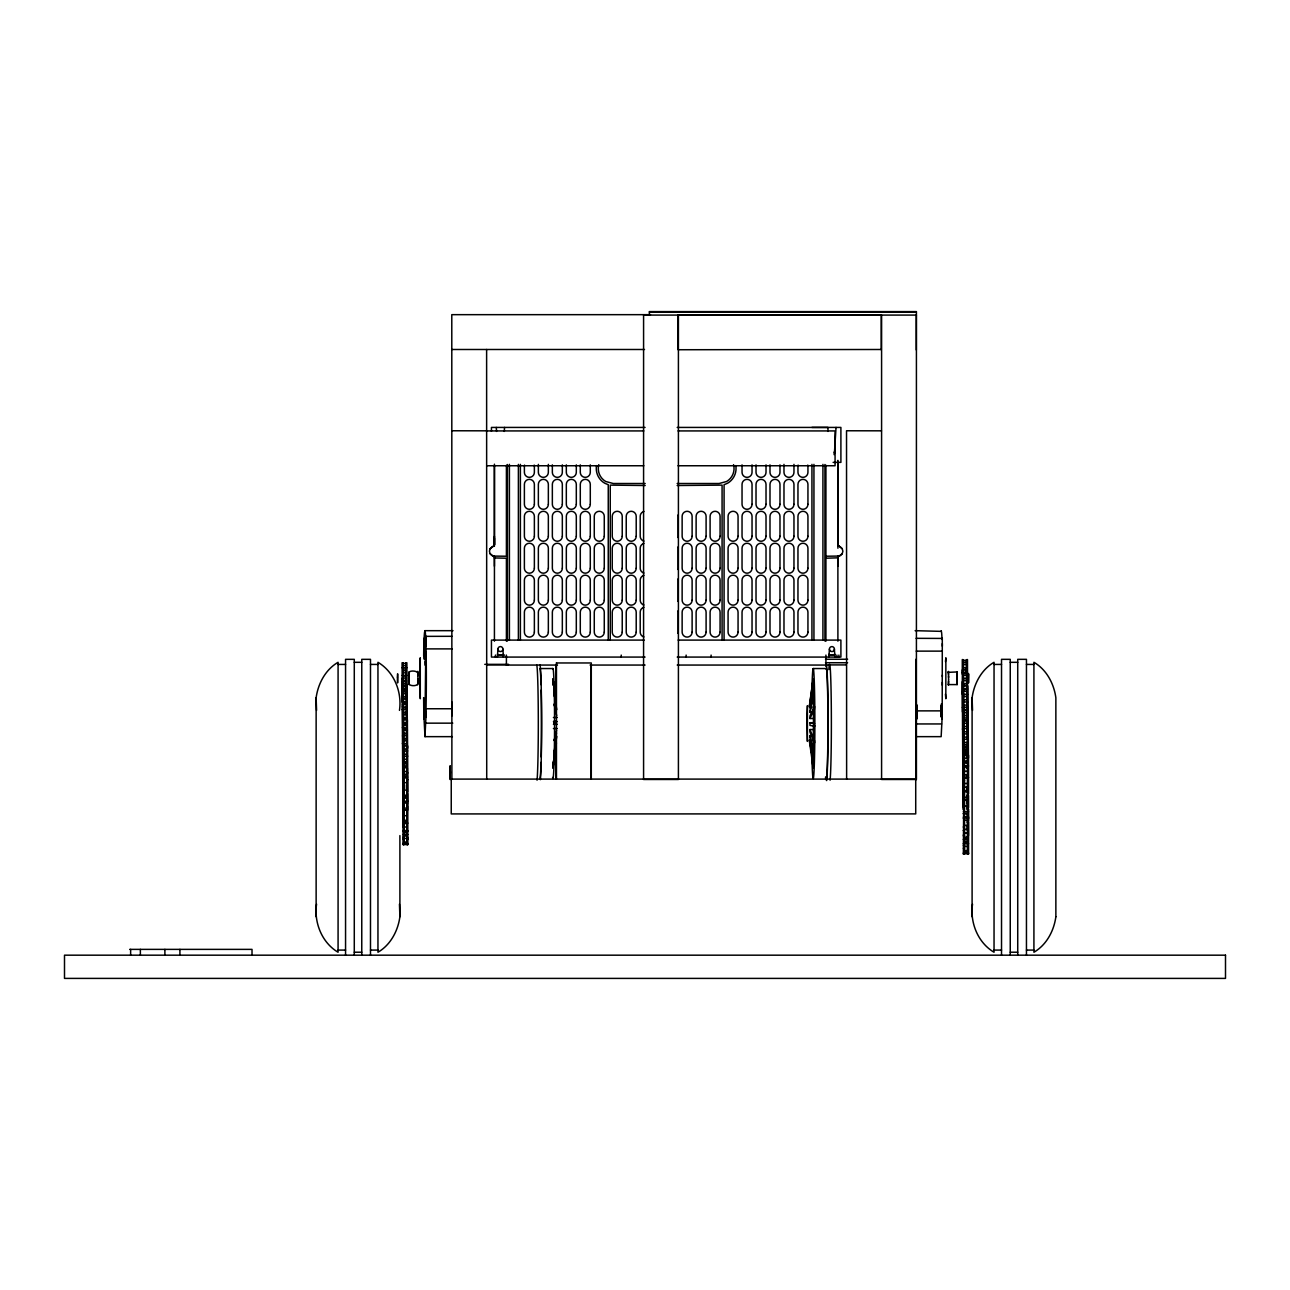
<?xml version="1.0" encoding="UTF-8"?>
<svg xmlns="http://www.w3.org/2000/svg" width="1290" height="1290" viewBox="0 0 1290 1290"><rect width="100%" height="100%" fill="white"/><g stroke="black" fill="none" stroke-linecap="round" stroke-linejoin="round"><path stroke-width="1.5" d="M809.975 722.69L809.975 725.415L814.554 726.206L813.748 722.69L809.975 722.69L814.554 723.497M813.135 767.969L813.232 754.65M813.281 692.472L813.216 678.991L809.507 705.872M813.748 722.69L814.554 726.206M837.903 536.253L837.903 544.525L837.903 461.288M915.771 773.339L915.771 771.517M916.9 712.58L916.9 710.758M917.303 711.258L917.125 718.853L916.996 712.257M941.087 716.676L941.087 705.727M941.265 704.098L941.297 717.03L941.813 704.501M948.569 679.201L948.424 671.397L948.263 672.622M423.765 645.339C424.007 634.696 423.733 655.755 423.975 645.129M423.813 716.289L423.636 697.616M426.087 714.015L424.974 736.654L452.387 736.654M494.425 538.253L494.409 544.203A2.483 2.483 0 0 1 493.764 545.912L490.103 548.734M942.345 685.264L942.345 682.313M942.361 676.524L942.361 675.122M942.297 714.499L941.152 736.654L915.69 736.654M942.2 716.192C942.071 725.964 941.845 708.549 942.184 714.434M942.345 646.226L942.345 643.581M417.912 682.329L417.928 678.991M450.033 772.339L450.162 765.744L450.242 772.097M450.242 773L450.178 779.547L450.049 773.258M916.996 711.338L917.077 704.985L917.109 715.386L916.996 713.128M948.585 679.379L948.408 685.184L948.569 681.12M423.926 715.289C424.152 706.823 424.184 725.044 423.926 717.079M425.974 715.031C425.813 723.255 425.652 706.888 425.974 712.403M553.297 685.28L553.346 681.426L556.103 701.679M419.701 670.994L420.266 657.787L420.298 698.745L419.685 684.151M809.943 729.543L809.91 732.027L814.409 743.024L814.442 740.541L809.943 729.543L813.716 729.543L814.409 743.024M812.781 759.036L812.7 764.68L812.635 763.567M813.732 682.362L809.701 707.936L809.62 706.823L813.732 682.362L813.345 740.928M813.684 731.849L813.716 729.737M450.049 771.452L450.162 769.211L450.242 771.226M450.242 773.887L450.129 776.145L450.049 774.113M451.839 707.775L451.951 705.533L452.032 707.549M452.032 710.21L451.951 712.435L451.839 710.451M417.912 680.604L417.67 684.764M506.406 641.178L506.406 558.215L494.425 557.941A2.467 2.467 0 0 0 493.199 556.103L490.103 553.732M915.884 771.226L915.964 769.211L916.077 772.339M917.013 710.468L917.093 708.452L917.19 710.693M423.668 655.707L423.894 638.324L424.039 641.356A34.669 1.032 -90 0 1 424.684 631.778L424.878 630.681L453.016 630.681M425.974 713.225L426.168 700.825A47.601 1.419 -90 0 0 426.135 653.24L425.942 636.357L452.016 636.309M494.425 536.253L494.425 544.525L494.441 465.255M942.2 715.289L942.297 638.437L916.11 638.324M814.167 754.989L814.103 756.859L809.846 735.477L814.167 754.989L813.603 735.477L814.103 756.859M423.959 656.159L424.023 653.966L424.2 659.335M408.817 674.476C406.947 669.446 418.025 670.719 417.847 673.154M424.233 698.648L424.829 717.03L424.862 698.648M957.003 674.299L957.132 671.945L948.311 672.348M813.635 712.37L814.151 692.021L809.862 712.37L813.635 712.37L813.571 710.403M316.131 916.755L316.131 697.777C318.066 683.619 325.499 669.607 338.077 662.286L338.077 952.246C321.855 942.635 313.857 922.495 316.566 904.145M399.465 710.371C402.174 692.021 394.176 671.88 377.954 662.286L377.954 952.246C390.548 944.925 397.981 930.896 399.9 916.755L399.9 835.598M972.096 916.755L972.096 697.777C974.031 683.619 981.464 669.607 994.042 662.286L994.042 952.246C977.82 942.635 969.822 922.495 972.531 904.145M945.489 661.641L945.86 657.787L945.828 698.745L945.457 694.133M417.605 672.88L417.75 671.348L417.879 674.299M417.863 683.249C418.412 686.667 407.108 686.619 408.833 682.216M426.022 648.886L452.145 648.886M813.732 764.664L809.668 739.589L809.588 740.557L813.651 765.615L813.442 739.589M942.135 639.501L942.297 638.437M942.361 651.128L916.239 651.128M504.293 431.424L504.535 427.425M497.424 657.078L497.924 649.08M834.404 453.387L836.033 427.425M828.922 657.078L829.406 649.08M813.7 715.966L814.442 706.452L809.927 715.966L809.959 718.514L813.732 718.514L814.442 706.452M813.442 739.686L813.506 752.118M812.877 689.134L812.781 681.426L812.748 686.248M553.362 760.907L553.41 764.68L556.393 742.879M409.011 684.571L408.995 671.945M948.408 684.587L957.164 684.587L957.18 671.961M425.894 636.309L425.732 639.663A34.701 1.032 -90 0 0 425.071 631.358L424.878 630.681M552.991 767.969L555.393 750.748M809.298 706.485L812.781 681.426M553.41 764.68L555.538 749.635M553.958 755.021L554.894 749.232M554.023 755.972L554.958 750.2M809.749 705.807L810.717 699.954M811.362 696.052L812.007 692.133M810.023 705.711L810.668 701.808M553.894 753.054L556.764 736.509M554.168 753.199L555.764 744.007M408.946 673.864L408.978 682.829L408.882 681.507M957.115 673.848L957.148 682.829L957.051 681.475M809.862 712.37L814.151 692.021M494.425 558.215L494.425 566.213M941.039 631.358L915.126 630.681M556.587 730.43L554.136 740.589L556.554 732.978M494.425 544.38L494.457 544.332A2.467 2.467 0 0 1 493.199 546.363L493.199 546.363M809.959 718.514L814.474 709M424.797 639.856L424.426 658.674M425.039 716.676L425.781 652.143M552.829 684.813L552.894 678.975L555.619 698.132M842.225 553.732L839.193 556.054L825.923 556.232M420.25 671.397L420.201 684.764M839.129 556.103L839.193 556.054A2.467 2.467 0 0 0 837.919 557.828L837.903 566.213L837.919 557.828L825.923 558.215M492.925 546.492L492.103 546.815A4.999 4.999 0 0 0 494.441 556.232L494.425 641.178M649.386 312.003L916.416 312.003M650.515 314.663L451.79 314.663L451.887 779.128M916.416 315.083L643.581 315.083L643.581 779.482L678.411 779.482L678.411 315.083M451.79 349.493L644.5 349.493M881.36 349.493L678.088 349.735L678.088 314.905L881.264 314.905L881.264 349.735M811.926 427.425L827.906 427.425L828.035 431.424M645.081 427.425L491.442 427.425L491.442 431.312M677.202 427.425L840.903 427.425L840.903 462.368L833.114 462.368M451.79 430.763L486.717 430.828M881.457 430.828L846.53 430.763L846.627 779.128M486.765 430.925L643.807 430.925M678.024 430.925L835.065 430.925L835.065 465.754L678.024 465.754M486.765 465.754L643.807 465.754M645.193 483.508L613.25 483.508L605.752 481.509A14.98 14.98 0 0 1 598.786 464.658M677.153 483.508L719.078 483.508L726.576 481.509A14.98 14.98 0 0 0 733.542 464.658M645.193 485.508L610.251 485.121L610.251 640.098M677.153 485.508L722.077 485.121L722.077 640.098M644.194 640.098L491.442 640.098L491.442 657.078L645.065 657.078M678.153 640.098L840.903 640.098L840.903 657.078L677.218 657.078M497.553 655.078L504.584 655.078M829.035 655.078L834.775 655.078M825.487 659.255L847.595 659.255M962.856 660.399L966.903 660.399M354.282 662.318L361.764 662.318M962.856 662.399L966.903 662.399M1010.247 662.318L1017.729 662.318M825.487 662.738L847.595 662.738M556.393 662.963L591.288 662.963L591.288 779.063M402.673 663.382L406.302 663.382M338.077 664.431L345.559 664.431M370.488 664.431L377.954 664.431M484.766 664.35L508.566 664.35M994.042 664.431L1001.524 664.431M1026.453 664.431L1033.919 664.431M962.856 664.511L966.903 664.511M486.669 664.914L508.308 664.914M826.326 664.914L845.998 664.914M557.474 665.06L506.406 665.06L506.406 655.078M590.078 665.06L645.065 665.06M677.218 665.06L825.923 665.06L825.923 655.078M402.673 665.543L406.302 665.543M402.673 667.623L406.302 667.623M402.158 667.769L406.818 667.769M962.92 667.736L966.968 667.736M552.91 668.543L539.849 668.543A54.97 1.645 90 0 1 541.01 684.635M813.216 668.543L826.277 668.543M402.673 669.897L406.302 669.994M962.92 669.849L966.968 669.849M402.722 670.768L406.366 670.768M962.292 672.493L967.532 672.445M402.722 672.832L406.366 672.832M962.985 673.074L967.016 673.074M962.985 675.186L967.016 675.186M402.206 675.363L406.882 675.363M402.786 675.992L406.414 675.992M402.786 678.056L406.414 678.056M963.05 678.411L967.081 678.411M402.786 680.427L406.414 680.427M963.05 680.523L967.081 680.523M402.835 681.201L406.463 681.201M402.835 683.265L406.463 683.265M963.098 683.748L967.145 683.748M402.254 685.103L406.931 685.103M405.786 685.651L406.995 685.812M963.098 685.861L967.145 685.861M402.883 686.425L406.527 686.425M402.883 688.489L406.527 688.489M402.673 688.876L406.302 688.876M963.162 689.086L967.484 688.989M402.722 690.198L406.366 690.198M963.162 691.198L967.21 691.198M402.948 691.65L406.576 691.65M402.367 693.536L407.043 693.536M963.227 694.423L967.532 694.326M963.227 696.535L967.258 696.535M402.996 696.858L406.624 696.858M402.996 698.922L406.624 698.922M963.291 699.76L967.323 699.76M963.291 701.873L967.532 702.066M406.689 702.082L402.786 702.26L402.673 681.572M406.689 704.147L402.48 703.969L402.754 732.559M963.34 705.098L967.387 705.098M402.528 706.678L403.351 706.807M966.742 706.856L967.597 706.678M403.109 707.307L406.737 707.307M963.34 707.21L967.387 707.21M962.405 707.468L963.34 707.71M967.016 707.468L967.968 707.71M426.006 708.758L451.468 708.758M403.109 709.371L406.737 709.371M402.254 709.661L403.109 709.855M963.34 710.129L967.387 710.129M963.404 710.435L967.452 710.435M916.771 710.871L942.232 710.871M962.469 712.015L962.856 659.545M966.807 712.193L967.661 712.015M403.157 712.515L406.802 712.515M963.404 712.548L967.452 712.548M403.157 714.579L406.802 714.579M963.469 715.773L967.661 715.531M966.565 716.418L967.661 716.321M553.41 717.498L557.183 717.498M403.206 717.74L406.85 717.74M963.469 717.885L967.5 717.885M402.641 719.626L407.317 719.626M967.081 719.756L967.774 729.705M963.098 719.933L967.145 719.933M966.565 720.723L967.726 720.868M963.533 721.11L967.564 721.11M553.426 721.642L557.199 721.642L554.232 720.836L554.232 723.545L557.199 724.351L553.442 724.351M403.27 722.948L406.898 722.948M425.361 723.158L452.774 723.158M963.533 723.222L967.564 723.222M916.094 723.948L941.555 723.948M966.565 724.158L967.726 724.367M403.27 725.028L406.898 725.028M963.582 726.447L967.629 726.447M402.416 727.592L403.27 727.56L403.544 757.73M403.319 728.173L406.963 728.173M553.41 728.528L557.183 728.528M963.582 728.56L967.726 728.608M402.754 730.059L407.43 730.059M963.646 731.785L967.694 731.785M402.754 732.075L403.044 701.599M403.383 733.397L407.011 733.397M963.646 733.897L967.694 733.897M403.383 735.461L407.011 735.461M402.48 735.897L403.383 735.945M964.227 736.816L963.614 707.581M963.711 737.122L967.742 737.122M403.431 738.606L407.06 738.606M963.711 739.235L967.742 739.235M403.431 740.67L407.06 740.67M963.775 742.46L967.806 742.46M403.48 743.83L407.124 743.83M963.775 744.572L967.806 744.572M403.48 745.894L407.124 745.894M962.646 746.297L967.323 746.475M963.775 747.49L967.903 747.394M963.824 747.797L967.871 747.797M403.544 749.055L407.172 749.055M963.824 749.909L967.871 749.909M963.856 750.699L966.742 750.699M407.64 750.941L403.544 751.119M963.34 751.812L967.387 751.812M963.888 753.134L967.935 753.134M403.593 754.263L407.221 754.263M963.888 755.247L967.935 755.247M963.243 755.553L966.807 755.311L966.807 757.907M403.593 756.327L407.688 756.166M963.952 758.262L967.984 758.262M403.641 759.31L407.285 759.31M963.952 761.148L967.984 761.148M403.641 762.051L407.285 762.051M403.641 763.438L407.285 763.438M407.317 764.567L406.802 761.552M963.372 765.97L968.564 765.97M403.641 766.131L407.285 766.131M963.952 766.97L967.984 766.97M403.641 767.502L407.285 767.502M963.952 771.291L967.984 771.291M403.641 771.501L407.285 771.501M402.69 772.871L403.641 772.92M406.85 772.871L407.801 772.92M403.641 774.532L407.285 774.532M963.952 774.806L967.984 774.806M403.27 776.532L406.898 776.532M964.049 777.241L967.5 777.241M407.43 777.418L406.898 773.581M962.888 777.451L963.952 777.531M967.5 777.451L968.564 777.531M403.641 777.935L407.285 777.935M963.533 778.338L968.081 778.241M403.125 779.692L404.173 779.66M406.769 779.66L407.801 779.692M963.372 780.402L964.533 780.385M402.754 780.708L403.544 826.777M403.641 782.675L407.285 782.675M963.952 783.481L967.984 783.481M963.582 787.19L967.629 787.19M403.641 790.125L407.285 790.125M963.582 790.689L967.629 790.689M963.952 791.689L967.984 791.689M964.162 794.93L963.888 844.595M403.641 795.237L407.285 795.237M403.641 795.72L407.285 795.72M963.017 795.93L964.227 796.027M403.383 796.833L407.011 796.833M963.952 797.333L967.984 797.333M403.431 798.155L407.06 798.155M963.017 799.365L967.694 799.542M963.066 800.477L968.258 800.477M403.125 801.267L407.801 801.267M403.641 802.058L407.285 802.058M403.641 803.073L407.285 803.073M963.066 804.766L964.291 804.879L964.227 795.027M963.952 806.073L967.984 806.073M403.641 808.121L407.285 808.121M963.646 808.217L963.372 854.061M964.291 809.185L963.13 809.314L962.888 772.936M403.48 809.749L407.124 809.749M403.48 810.217L407.124 810.217M963.372 811.732L968.564 811.732M963.13 813.619L967.806 813.716L968.564 818.602M403.641 815.715L407.285 815.715M963.372 817.102L968.564 817.102M963.952 817.828L967.984 817.828M963.195 818.166L964.339 818.021M403.641 820.279L407.285 820.279M963.952 820.247L967.984 820.247M403.544 821.746L407.172 821.746M403.125 823.117L407.801 823.117M403.641 823.568L407.285 823.568M963.952 825.407L967.984 825.407M963.824 826.084L964.404 830.212L963.243 830.518M403.641 827.003L407.285 827.003M963.243 827.019L964.404 826.874M963.952 829.373L967.984 829.373M403.077 830.534L407.753 830.534M403.125 831.357L407.801 831.357M403.641 831.744L407.285 831.744M404.093 832.679L406.689 832.679M963.952 833.066L967.984 833.066M403.125 834.565L407.801 834.565M963.372 834.952L964.469 834.92M403.641 835.307L407.285 835.307M963.308 835.856L964.469 835.71M403.641 836.001L407.285 836.001M403.125 837.242L404.173 837.242M406.769 837.242L407.801 837.242M963.952 837.323L967.984 837.323M403.125 838.532L407.801 838.403M963.952 838.79L967.984 838.79M403.641 839.113L404.173 839.338M407.285 839.113L406.769 839.338M963.308 839.371L964.469 839.161M403.125 839.468L404.173 839.629M406.769 839.629L407.801 839.564M964.452 839.742L967.323 839.742M403.641 841.983L407.285 841.983M963.952 841.87L967.984 841.87M403.641 843.16L407.285 843.16M403.125 843.354L404.173 843.208M406.769 843.208L407.801 843.354M963.308 843.596L968.564 843.644M403.125 844.128L404.173 844.16M406.769 844.16L407.801 844.128M403.125 844.515L407.801 844.515M963.372 845.305L964.533 845.321M963.952 846.45L967.984 846.45M963.372 848.336L964.533 848.288M963.952 850.562L967.984 850.562M963.952 852.061L967.984 852.061M963.372 853.029L968.564 853.029M963.372 853.803L968.564 853.69M129.693 949.375L252.018 949.375L252.018 955.181M338.077 950.085L345.559 950.085M370.488 950.085L377.954 950.085M994.042 950.085L1001.524 950.085M1026.453 950.085L1033.919 950.085M354.282 952.213L361.764 952.213M1010.247 952.213L1017.729 952.213M493.248 556.087L506.406 556.232L506.406 465.255M839.403 546.492L842.225 548.734M837.903 538.253L837.919 544.203A2.483 2.483 0 0 0 838.564 545.912L840.403 546.912A4.999 4.999 0 0 1 837.887 556.232L837.903 641.178M948.36 671.945L948.537 674.476M957.164 684.587L956.987 682.055M839.129 546.363L839.193 546.412A2.467 2.467 0 0 1 837.871 544.332L837.903 544.38M424.99 657.916L425.007 639.501L425.394 665.495L425.281 661.512M424.974 736.654L423.926 716.192M556.135 711.354L554.103 704.034L556.667 715.676M941.249 630.681L941.442 631.778A34.669 1.032 -90 0 1 941.942 637.776M809.733 740.331L810.684 745.846M811.313 749.522L811.958 753.199M553.974 691.779L554.603 695.536M553.894 692.891L554.523 696.648M554.103 692.133L555.716 701.905M554.168 694.004L556.748 709.613M552.829 679.072L553.636 684.813M554.184 688.634L555.264 696.294M809.265 740.218L813.216 768.05M813.393 706.823L813.474 707.936L813.377 706.404M553.346 681.426L553.41 682.394M834.404 649.08L834.904 657.078M496.295 427.425L496.553 431.424M502.923 649.08A2.499 2.499 0 0 1 499.166 651.24A2.499 2.499 0 0 1 499.166 646.919A2.499 2.499 0 0 1 502.923 649.08L503.423 657.078M972.096 697.777L972.531 710.371M399.465 904.145L399.9 916.755M316.131 697.777L316.566 710.371M424.071 704.388L423.942 698.341M417.896 673.864L417.912 675.734M915.884 773.887L915.981 776.145L915.964 765.744L915.997 779.612L915.868 773M813.7 716.144L813.732 718.32M417.928 675.412L417.944 678.959M948.569 675.928L948.569 677.54M426.006 643.081C425.765 632.922 426.071 653.45 425.797 643.291M426.071 712.241L425.99 714.128M552.975 762.229L552.91 768.05M451.726 708.339L451.726 710.145M450.355 771.517L450.355 773.339M449.936 772.017L449.936 773.823M1026.453 955.181L1026.453 659.335L1017.729 659.335L1017.729 955.181M1010.247 955.181L1010.247 659.335L1001.524 659.335L1001.524 955.181M968.5 755.182L968.564 793.979M968.564 795.479L968.564 807.572M968.564 809.12L968.564 821.085M968.564 822.036L968.564 833.485M968.564 833.985L968.564 854.061M968.258 733.913L968.451 758.085M968.258 799.478L968.451 835.743M967.968 707.226L968.21 736.735M967.968 755.698L967.984 854.061M967.726 685.877L967.903 710.048M967.694 731.301L967.935 762.809L963.952 762.954L963.646 731.301M967.694 795.027L967.694 796.736M967.694 799.091L967.742 804.396M967.694 806.572L967.742 809.427M967.806 820.44L967.806 822.681M967.871 826.084L967.871 830.212M967.935 836.565L967.935 839.145M967.484 659.545L967.629 736.235M967.403 757.553L967.403 801.074M967.403 802.299L967.403 814.667M967.403 815.78L967.403 827.583M967.403 828.051L967.403 853.883M967.145 683.265L967.21 729.785M967.178 736.638L967.355 759.101M967.178 806.863L967.178 809.394M967.226 813.716L967.226 818.231M967.29 821.569L967.29 822.569M967.29 826.084L967.29 830.212M967.355 836.613L967.355 839.048M966.903 659.545L967.113 737.606M966.871 760.649L966.871 762.922M966.871 765.631L966.871 768.292M966.936 774.693L966.984 778.434M967.049 786.642L967.049 791.705M967.113 795.027L967.113 796.736M967.113 799.091L967.113 804.25M966.629 688.602L966.807 711.645M966.742 745.765L966.742 747.474M966.742 749.877L966.807 752.844M966.387 667.253L966.565 689.569M966.5 707.581L966.5 710.113M966.5 712.773L966.5 715.208M966.565 718.401L966.565 720.304M966.323 659.803L966.323 668.946M966.323 669.962L966.323 672.783M964.469 752.65L964.533 787.916M964.533 788.674L964.533 801.074M964.533 802.299L964.533 814.667M964.533 815.78L964.533 827.583M964.533 828.051L964.533 853.883M964.227 731.301L964.404 754.344M964.339 813.716L964.339 818.231M963.92 704.614L964.162 734.042M963.92 750.812L963.952 854.061M963.678 683.265L963.856 706.307M963.678 718.401L963.678 720.304M963.437 659.803L963.614 684.393M963.404 759.649L963.582 800.364M963.098 683.265L963.34 715.273M963.098 718.401L963.098 720.32M963.162 731.398L963.372 793.979M963.372 795.479L963.372 807.572M963.05 712.725L963.05 715.305M962.888 717.901L963.066 742.072M962.582 691.214L962.824 720.723M962.582 728.705L962.824 773.839M962.34 669.865L962.534 729.608M962.292 659.545L962.292 674.186M962.292 681.668L962.292 694.213M916.303 315.131L916.303 349.961M915.964 659.255L915.964 778.837M881.586 315.083L881.586 779.482L916.416 779.482L916.416 311.6L649.386 311.6L649.386 315.083M838.903 655.078L838.903 657.078M837.903 460.369L837.903 548.234M836.904 655.078L836.904 657.078M825.923 465.255L825.923 641.178M824.923 464.513L824.923 641.033M822.923 464.368L822.923 640.098M813.942 464.368L813.942 640.098M811.942 464.368L811.942 640.098M793.963 464.368L793.963 472.35A4.999 4.999 0 0 1 788.98 477.348A4.999 4.999 0 0 1 783.981 472.35L783.981 464.368M779.982 464.868L779.982 472.35A4.999 4.999 0 0 1 775 477.348A4.999 4.999 0 0 1 770.001 472.35L770.001 464.868M766.018 464.868L766.018 472.35A4.999 4.999 0 0 1 761.019 477.348A4.999 4.999 0 0 1 756.021 472.35L756.021 464.868M752.038 464.868L752.038 472.35A4.999 4.999 0 0 1 747.039 477.348A4.999 4.999 0 0 1 742.04 472.35L742.04 464.868M724.077 640.098L724.077 484.685L727.576 483.234A16.98 16.98 0 0 0 735.8 465.593M711.096 655.078L711.096 657.078M686.135 655.078L686.135 657.078M621.232 655.078L621.232 657.078M608.251 640.098L608.251 484.685L604.752 483.234A16.98 16.98 0 0 1 596.528 465.593M590.885 664.737L590.885 778.837M590.288 464.868L590.288 472.35A4.999 4.999 0 0 1 585.289 477.348A4.999 4.999 0 0 1 580.29 472.35L580.29 464.868M576.308 464.868L576.308 472.35A4.999 4.999 0 0 1 571.309 477.348A4.999 4.999 0 0 1 566.326 472.35L566.326 464.868M562.327 464.868L562.327 472.35A4.999 4.999 0 0 1 557.328 477.348A4.999 4.999 0 0 1 552.346 472.35L552.346 464.868M556.458 662.963L556.458 779.063M556.054 664.737L556.054 696.761M556.054 750.812L556.054 778.837M548.347 464.368L548.347 472.35A4.999 4.999 0 0 1 543.348 477.348A4.999 4.999 0 0 1 538.365 472.35L538.365 464.368M520.386 464.368L520.386 640.098M518.387 464.368L518.387 640.098M509.405 464.368L509.405 640.098M507.405 464.513L507.405 641.033M495.425 655.078L495.425 657.078M494.425 464.174L494.425 546.234M486.62 349.493L486.717 779.128M407.64 745.91L407.801 792.108M407.801 793.495L407.801 804.363M407.801 805.686L407.801 844.724M407.366 719.804L407.592 748.216M407.366 768.147L407.592 810.281M407.092 693.714L407.317 722.11M407.092 726.625L407.285 844.724M406.818 662.673L407.043 696.019M406.802 712.032L407.011 742.992M406.85 765.905L406.85 768.243M406.963 784.836L407.011 801.977M406.527 685.941L406.737 716.498M406.543 738.122L406.769 786.594M406.769 787.335L406.769 844.563M406.302 662.673L406.302 690.989M406.366 693.278L406.366 695.939M406.269 712.032L406.495 739.976M406.269 761.552L406.269 764.486M406.334 765.905L406.334 768.227M406.382 773.581L406.382 777.483M406.431 784.836L406.431 789.077M406.495 796.494L406.495 797.801M406.011 685.941L406.221 712.757M405.786 662.899L405.834 690.86M405.834 693.278L405.834 695.939M404.109 753.779L404.173 786.594M404.173 787.335L404.173 798.51M404.173 799.606L404.173 810.684M404.173 811.636L404.173 844.563M403.834 727.689L404.06 755.134M403.834 780.579L403.899 795.527M403.899 796.494L403.947 803.831M403.996 805.492L403.996 813.49M404.06 813.797L404.06 822.714M403.577 701.599L403.786 728.415M403.593 753.779L403.641 844.724M403.302 675.492L403.512 702.389M403.19 662.899L403.238 676.863M403.19 683.732L403.19 685.538M403.19 688.215L403.238 690.86M403.238 693.278L403.238 695.939M403.044 739.057L403.125 792.108M403.125 793.495L403.125 804.363M403.125 805.686L403.125 816.425M403.125 817.134L403.125 844.724M402.786 675.492L403.012 758.649M402.803 784.755L403.012 826.89M402.673 662.673L402.722 680.362M402.528 743.234L402.754 785.368M402.254 678.056L402.48 743.846M402.158 662.673L402.206 680.362M402.158 681.572L402.206 702.324M370.488 955.181L370.488 659.335L361.764 659.335L361.764 955.181M354.282 955.181L354.282 659.335L345.559 659.335L345.559 955.181M179.923 949.375L179.923 955.181M164.894 949.375L164.894 955.181M140.368 949.375L140.368 955.181M130.629 949.375L130.629 955.181M825.874 666.462A58.63 1.758 -90 0 1 827.987 710.048A58.63 1.758 -90 0 1 826.68 780.579M825.761 779.676A58.63 1.758 -90 0 1 825.552 776.999M829.309 665.108A59.211 1.774 -90 0 1 831.324 710.081A59.211 1.774 -90 0 1 830.099 780.192M828.857 669.591A59.211 1.774 -90 0 1 829.196 665.866M826.052 669.01A54.97 1.645 90 0 1 827.922 725.351A54.97 1.645 90 0 1 825.955 777.435M811.797 696.019A54.97 1.645 -90 0 1 814.28 681.426A54.97 1.645 -90 0 1 814.28 765.647A54.97 1.645 -90 0 1 811.797 750.99M834.066 452.129A2.499 2.499 0 0 1 834.066 454.628M524.546 465.077A4.999 4.999 0 0 0 524.385 466.367L524.385 472.35A4.999 4.999 0 0 0 529.384 477.348A4.999 4.999 0 0 0 534.366 472.35L534.366 466.367A4.999 4.999 0 0 0 534.205 465.077M677.976 633.406A4.999 4.999 0 0 0 678.153 632.116L678.153 612.137A4.999 4.999 0 0 0 677.976 610.847M677.976 601.446A4.999 4.999 0 0 0 678.153 600.156L678.153 580.194A4.999 4.999 0 0 0 677.976 578.904M643.904 543.413A4.999 4.999 0 0 0 640.211 548.234L640.211 568.213A4.999 4.999 0 0 0 643.904 573.034M643.904 511.469A4.999 4.999 0 0 0 640.211 516.29L640.211 536.253A4.999 4.999 0 0 0 643.904 541.074M643.904 607.316A4.999 4.999 0 0 0 640.211 612.137L640.211 632.116A4.999 4.999 0 0 0 643.904 636.938M677.976 569.503A4.999 4.999 0 0 0 678.153 568.213L678.153 548.234A4.999 4.999 0 0 0 677.976 546.944M643.904 575.372A4.999 4.999 0 0 0 640.211 580.194L640.211 600.156A4.999 4.999 0 0 0 643.904 604.978M677.976 537.543A4.999 4.999 0 0 0 678.153 536.253L678.153 516.29A4.999 4.999 0 0 0 677.976 515M798.139 465.077A4.999 4.999 0 0 0 797.962 466.367L797.962 472.35A4.999 4.999 0 0 0 802.961 477.348A4.999 4.999 0 0 0 807.943 472.35L807.943 466.367A4.999 4.999 0 0 0 807.782 465.077M503.423 654.272A5.999 5.999 0 0 1 497.424 654.272M834.904 654.272A5.999 5.999 0 0 1 828.922 654.272M539.801 664.914A58.63 1.758 -90 0 1 541.574 714.128A58.63 1.758 -90 0 1 540.349 779.676M536.817 665.108A59.211 1.774 -90 0 1 538.301 719.643A59.211 1.774 -90 0 1 537.043 780.192M541.155 690.037A54.97 1.645 90 0 1 541.155 756.972M541.01 762.374A54.97 1.645 90 0 1 539.849 778.499M552.684 669.026A54.97 1.645 90 0 1 554.555 725.303A54.97 1.645 90 0 1 552.588 777.451M397.465 677.105C397.626 695.358 397.901 663.769 397.465 677.105M968.403 677.073C968.516 695.52 968.887 663.737 968.403 677.073M806.895 718.385L807.395 741.395L807.427 705.646L806.895 718.385M915.884 689.747L916.142 710.322L915.884 689.747M451.742 706.565L451.919 715.934L451.951 702.066L451.742 706.565M1055.865 916.755C1053.946 930.896 1046.513 944.925 1033.919 952.246L1033.919 662.286C1046.513 669.607 1053.946 683.619 1055.865 697.777L1055.865 916.755M915.642 779.096L451.242 779.096L451.242 813.926L915.723 813.893L915.723 779.063M1225.5 955.181L64.5 955.181L64.5 978.4L1225.5 978.4L1225.5 955.181M807.943 504.309L807.943 484.331A4.999 4.999 0 0 0 802.961 479.348A4.999 4.999 0 0 0 797.962 484.331L797.962 504.309A4.999 4.999 0 0 0 802.961 509.292A4.999 4.999 0 0 0 807.943 504.309M807.943 536.253L807.943 516.29A4.999 4.999 0 0 0 802.961 511.291A4.999 4.999 0 0 0 797.962 516.29L797.962 536.253A4.999 4.999 0 0 0 802.961 541.252A4.999 4.999 0 0 0 807.943 536.253M807.943 568.213L807.943 548.234A4.999 4.999 0 0 0 802.961 543.251A4.999 4.999 0 0 0 797.962 548.234L797.962 568.213A4.999 4.999 0 0 0 802.961 573.195A4.999 4.999 0 0 0 807.943 568.213M807.943 600.156L807.943 580.194A4.999 4.999 0 0 0 802.961 575.195A4.999 4.999 0 0 0 797.962 580.194L797.962 600.156A4.999 4.999 0 0 0 802.961 605.155A4.999 4.999 0 0 0 807.943 600.156M807.943 632.116L807.943 612.137A4.999 4.999 0 0 0 802.961 607.155A4.999 4.999 0 0 0 797.962 612.137L797.962 632.116A4.999 4.999 0 0 0 802.961 637.099A4.999 4.999 0 0 0 807.943 632.116M793.963 504.309L793.963 484.331A4.999 4.999 0 0 0 788.98 479.348A4.999 4.999 0 0 0 783.981 484.331L783.981 504.309A4.999 4.999 0 0 0 788.98 509.292A4.999 4.999 0 0 0 793.963 504.309M793.963 536.253L793.963 516.29A4.999 4.999 0 0 0 788.98 511.291A4.999 4.999 0 0 0 783.981 516.29L783.981 536.253A4.999 4.999 0 0 0 788.98 541.252A4.999 4.999 0 0 0 793.963 536.253M793.963 568.213L793.963 548.234A4.999 4.999 0 0 0 788.98 543.251A4.999 4.999 0 0 0 783.981 548.234L783.981 568.213A4.999 4.999 0 0 0 788.98 573.195A4.999 4.999 0 0 0 793.963 568.213M793.963 600.156L793.963 580.194A4.999 4.999 0 0 0 788.98 575.195A4.999 4.999 0 0 0 783.981 580.194L783.981 600.156A4.999 4.999 0 0 0 788.98 605.155A4.999 4.999 0 0 0 793.963 600.156M793.963 632.116L793.963 612.137A4.999 4.999 0 0 0 788.98 607.155A4.999 4.999 0 0 0 783.981 612.137L783.981 632.116A4.999 4.999 0 0 0 788.98 637.099A4.999 4.999 0 0 0 793.963 632.116M779.982 504.309L779.982 484.331A4.999 4.999 0 0 0 775 479.348A4.999 4.999 0 0 0 770.001 484.331L770.001 504.309A4.999 4.999 0 0 0 775 509.292A4.999 4.999 0 0 0 779.982 504.309M779.982 536.253L779.982 516.29A4.999 4.999 0 0 0 775 511.291A4.999 4.999 0 0 0 770.001 516.29L770.001 536.253A4.999 4.999 0 0 0 775 541.252A4.999 4.999 0 0 0 779.982 536.253M779.982 568.213L779.982 548.234A4.999 4.999 0 0 0 775 543.251A4.999 4.999 0 0 0 770.001 548.234L770.001 568.213A4.999 4.999 0 0 0 775 573.195A4.999 4.999 0 0 0 779.982 568.213M779.982 600.156L779.982 580.194A4.999 4.999 0 0 0 775 575.195A4.999 4.999 0 0 0 770.001 580.194L770.001 600.156A4.999 4.999 0 0 0 775 605.155A4.999 4.999 0 0 0 779.982 600.156M779.982 632.116L779.982 612.137A4.999 4.999 0 0 0 775 607.155A4.999 4.999 0 0 0 770.001 612.137L770.001 632.116A4.999 4.999 0 0 0 775 637.099A4.999 4.999 0 0 0 779.982 632.116M766.018 504.309L766.018 484.331A4.999 4.999 0 0 0 761.019 479.348A4.999 4.999 0 0 0 756.021 484.331L756.021 504.309A4.999 4.999 0 0 0 761.019 509.292A4.999 4.999 0 0 0 766.018 504.309M766.018 536.253L766.018 516.29A4.999 4.999 0 0 0 761.019 511.291A4.999 4.999 0 0 0 756.021 516.29L756.021 536.253A4.999 4.999 0 0 0 761.019 541.252A4.999 4.999 0 0 0 766.018 536.253M766.018 568.213L766.018 548.234A4.999 4.999 0 0 0 761.019 543.251A4.999 4.999 0 0 0 756.021 548.234L756.021 568.213A4.999 4.999 0 0 0 761.019 573.195A4.999 4.999 0 0 0 766.018 568.213M766.018 600.156L766.018 580.194A4.999 4.999 0 0 0 761.019 575.195A4.999 4.999 0 0 0 756.021 580.194L756.021 600.156A4.999 4.999 0 0 0 761.019 605.155A4.999 4.999 0 0 0 766.018 600.156M766.018 632.116L766.018 612.137A4.999 4.999 0 0 0 761.019 607.155A4.999 4.999 0 0 0 756.021 612.137L756.021 632.116A4.999 4.999 0 0 0 761.019 637.099A4.999 4.999 0 0 0 766.018 632.116M752.038 504.309L752.038 484.331A4.999 4.999 0 0 0 747.039 479.348A4.999 4.999 0 0 0 742.04 484.331L742.04 504.309A4.999 4.999 0 0 0 747.039 509.292A4.999 4.999 0 0 0 752.038 504.309M752.038 536.253L752.038 516.29A4.999 4.999 0 0 0 747.039 511.291A4.999 4.999 0 0 0 742.04 516.29L742.04 536.253A4.999 4.999 0 0 0 747.039 541.252A4.999 4.999 0 0 0 752.038 536.253M752.038 568.213L752.038 548.234A4.999 4.999 0 0 0 747.039 543.251A4.999 4.999 0 0 0 742.04 548.234L742.04 568.213A4.999 4.999 0 0 0 747.039 573.195A4.999 4.999 0 0 0 752.038 568.213M752.038 600.156L752.038 580.194A4.999 4.999 0 0 0 747.039 575.195A4.999 4.999 0 0 0 742.04 580.194L742.04 600.156A4.999 4.999 0 0 0 747.039 605.155A4.999 4.999 0 0 0 752.038 600.156M752.038 632.116L752.038 612.137A4.999 4.999 0 0 0 747.039 607.155A4.999 4.999 0 0 0 742.04 612.137L742.04 632.116A4.999 4.999 0 0 0 747.039 637.099A4.999 4.999 0 0 0 752.038 632.116M738.057 536.253L738.057 516.29A4.999 4.999 0 0 0 733.059 511.291A4.999 4.999 0 0 0 728.076 516.29L728.076 536.253A4.999 4.999 0 0 0 733.059 541.252A4.999 4.999 0 0 0 738.057 536.253M738.057 568.213L738.057 548.234A4.999 4.999 0 0 0 733.059 543.251A4.999 4.999 0 0 0 728.076 548.234L728.076 568.213A4.999 4.999 0 0 0 733.059 573.195A4.999 4.999 0 0 0 738.057 568.213M738.057 600.156L738.057 580.194A4.999 4.999 0 0 0 733.059 575.195A4.999 4.999 0 0 0 728.076 580.194L728.076 600.156A4.999 4.999 0 0 0 733.059 605.155A4.999 4.999 0 0 0 738.057 600.156M738.057 632.116L738.057 612.137A4.999 4.999 0 0 0 733.059 607.155A4.999 4.999 0 0 0 728.076 612.137L728.076 632.116A4.999 4.999 0 0 0 733.059 637.099A4.999 4.999 0 0 0 738.057 632.116M720.078 536.253L720.078 516.29A4.999 4.999 0 0 0 715.095 511.291A4.999 4.999 0 0 0 710.097 516.29L710.097 536.253A4.999 4.999 0 0 0 715.095 541.252A4.999 4.999 0 0 0 720.078 536.253M720.078 568.213L720.078 548.234A4.999 4.999 0 0 0 715.095 543.251A4.999 4.999 0 0 0 710.097 548.234L710.097 568.213A4.999 4.999 0 0 0 715.095 573.195A4.999 4.999 0 0 0 720.078 568.213M720.078 600.156L720.078 580.194A4.999 4.999 0 0 0 715.095 575.195A4.999 4.999 0 0 0 710.097 580.194L710.097 600.156A4.999 4.999 0 0 0 715.095 605.155A4.999 4.999 0 0 0 720.078 600.156M720.078 632.116L720.078 612.137A4.999 4.999 0 0 0 715.095 607.155A4.999 4.999 0 0 0 710.097 612.137L710.097 632.116A4.999 4.999 0 0 0 715.095 637.099A4.999 4.999 0 0 0 720.078 632.116M706.098 536.253L706.098 516.29A4.999 4.999 0 0 0 701.115 511.291A4.999 4.999 0 0 0 696.116 516.29L696.116 536.253A4.999 4.999 0 0 0 701.115 541.252A4.999 4.999 0 0 0 706.098 536.253M706.098 568.213L706.098 548.234A4.999 4.999 0 0 0 701.115 543.251A4.999 4.999 0 0 0 696.116 548.234L696.116 568.213A4.999 4.999 0 0 0 701.115 573.195A4.999 4.999 0 0 0 706.098 568.213M706.098 600.156L706.098 580.194A4.999 4.999 0 0 0 701.115 575.195A4.999 4.999 0 0 0 696.116 580.194L696.116 600.156A4.999 4.999 0 0 0 701.115 605.155A4.999 4.999 0 0 0 706.098 600.156M706.098 632.116L706.098 612.137A4.999 4.999 0 0 0 701.115 607.155A4.999 4.999 0 0 0 696.116 612.137L696.116 632.116A4.999 4.999 0 0 0 701.115 637.099A4.999 4.999 0 0 0 706.098 632.116M692.117 536.253L692.117 516.29A4.999 4.999 0 0 0 687.135 511.291A4.999 4.999 0 0 0 682.136 516.29L682.136 536.253A4.999 4.999 0 0 0 687.135 541.252A4.999 4.999 0 0 0 692.117 536.253M692.117 568.213L692.117 548.234A4.999 4.999 0 0 0 687.135 543.251A4.999 4.999 0 0 0 682.136 548.234L682.136 568.213A4.999 4.999 0 0 0 687.135 573.195A4.999 4.999 0 0 0 692.117 568.213M692.117 600.156L692.117 580.194A4.999 4.999 0 0 0 687.135 575.195A4.999 4.999 0 0 0 682.136 580.194L682.136 600.156A4.999 4.999 0 0 0 687.135 605.155A4.999 4.999 0 0 0 692.117 600.156M692.117 632.116L692.117 612.137A4.999 4.999 0 0 0 687.135 607.155A4.999 4.999 0 0 0 682.136 612.137L682.136 632.116A4.999 4.999 0 0 0 687.135 637.099A4.999 4.999 0 0 0 692.117 632.116M636.212 536.253L636.212 516.29A4.999 4.999 0 0 0 631.213 511.291A4.999 4.999 0 0 0 626.231 516.29L626.231 536.253A4.999 4.999 0 0 0 631.213 541.252A4.999 4.999 0 0 0 636.212 536.253M636.212 568.213L636.212 548.234A4.999 4.999 0 0 0 631.213 543.251A4.999 4.999 0 0 0 626.231 548.234L626.231 568.213A4.999 4.999 0 0 0 631.213 573.195A4.999 4.999 0 0 0 636.212 568.213M636.212 600.156L636.212 580.194A4.999 4.999 0 0 0 631.213 575.195A4.999 4.999 0 0 0 626.231 580.194L626.231 600.156A4.999 4.999 0 0 0 631.213 605.155A4.999 4.999 0 0 0 636.212 600.156M636.212 632.116L636.212 612.137A4.999 4.999 0 0 0 631.213 607.155A4.999 4.999 0 0 0 626.231 612.137L626.231 632.116A4.999 4.999 0 0 0 631.213 637.099A4.999 4.999 0 0 0 636.212 632.116M622.231 536.253L622.231 516.29A4.999 4.999 0 0 0 617.233 511.291A4.999 4.999 0 0 0 612.25 516.29L612.25 536.253A4.999 4.999 0 0 0 617.233 541.252A4.999 4.999 0 0 0 622.231 536.253M622.231 568.213L622.231 548.234A4.999 4.999 0 0 0 617.233 543.251A4.999 4.999 0 0 0 612.25 548.234L612.25 568.213A4.999 4.999 0 0 0 617.233 573.195A4.999 4.999 0 0 0 622.231 568.213M622.231 600.156L622.231 580.194A4.999 4.999 0 0 0 617.233 575.195A4.999 4.999 0 0 0 612.25 580.194L612.25 600.156A4.999 4.999 0 0 0 617.233 605.155A4.999 4.999 0 0 0 622.231 600.156M622.231 632.116L622.231 612.137A4.999 4.999 0 0 0 617.233 607.155A4.999 4.999 0 0 0 612.25 612.137L612.25 632.116A4.999 4.999 0 0 0 617.233 637.099A4.999 4.999 0 0 0 622.231 632.116M604.268 536.253L604.268 516.29A4.999 4.999 0 0 0 599.269 511.291A4.999 4.999 0 0 0 594.271 516.29L594.271 536.253A4.999 4.999 0 0 0 599.269 541.252A4.999 4.999 0 0 0 604.268 536.253M604.268 568.213L604.268 548.234A4.999 4.999 0 0 0 599.269 543.251A4.999 4.999 0 0 0 594.271 548.234L594.271 568.213A4.999 4.999 0 0 0 599.269 573.195A4.999 4.999 0 0 0 604.268 568.213M604.268 600.156L604.268 580.194A4.999 4.999 0 0 0 599.269 575.195A4.999 4.999 0 0 0 594.271 580.194L594.271 600.156A4.999 4.999 0 0 0 599.269 605.155A4.999 4.999 0 0 0 604.268 600.156M604.268 632.116L604.268 612.137A4.999 4.999 0 0 0 599.269 607.155A4.999 4.999 0 0 0 594.271 612.137L594.271 632.116A4.999 4.999 0 0 0 599.269 637.099A4.999 4.999 0 0 0 604.268 632.116M590.288 504.309L590.288 484.331A4.999 4.999 0 0 0 585.289 479.348A4.999 4.999 0 0 0 580.29 484.331L580.29 504.309A4.999 4.999 0 0 0 585.289 509.292A4.999 4.999 0 0 0 590.288 504.309M590.288 536.253L590.288 516.29A4.999 4.999 0 0 0 585.289 511.291A4.999 4.999 0 0 0 580.29 516.29L580.29 536.253A4.999 4.999 0 0 0 585.289 541.252A4.999 4.999 0 0 0 590.288 536.253M590.288 568.213L590.288 548.234A4.999 4.999 0 0 0 585.289 543.251A4.999 4.999 0 0 0 580.29 548.234L580.29 568.213A4.999 4.999 0 0 0 585.289 573.195A4.999 4.999 0 0 0 590.288 568.213M590.288 600.156L590.288 580.194A4.999 4.999 0 0 0 585.289 575.195A4.999 4.999 0 0 0 580.29 580.194L580.29 600.156A4.999 4.999 0 0 0 585.289 605.155A4.999 4.999 0 0 0 590.288 600.156M590.288 632.116L590.288 612.137A4.999 4.999 0 0 0 585.289 607.155A4.999 4.999 0 0 0 580.29 612.137L580.29 632.116A4.999 4.999 0 0 0 585.289 637.099A4.999 4.999 0 0 0 590.288 632.116M576.308 504.309L576.308 484.331A4.999 4.999 0 0 0 571.309 479.348A4.999 4.999 0 0 0 566.326 484.331L566.326 504.309A4.999 4.999 0 0 0 571.309 509.292A4.999 4.999 0 0 0 576.308 504.309M576.308 536.253L576.308 516.29A4.999 4.999 0 0 0 571.309 511.291A4.999 4.999 0 0 0 566.326 516.29L566.326 536.253A4.999 4.999 0 0 0 571.309 541.252A4.999 4.999 0 0 0 576.308 536.253M576.308 568.213L576.308 548.234A4.999 4.999 0 0 0 571.309 543.251A4.999 4.999 0 0 0 566.326 548.234L566.326 568.213A4.999 4.999 0 0 0 571.309 573.195A4.999 4.999 0 0 0 576.308 568.213M576.308 600.156L576.308 580.194A4.999 4.999 0 0 0 571.309 575.195A4.999 4.999 0 0 0 566.326 580.194L566.326 600.156A4.999 4.999 0 0 0 571.309 605.155A4.999 4.999 0 0 0 576.308 600.156M576.308 632.116L576.308 612.137A4.999 4.999 0 0 0 571.309 607.155A4.999 4.999 0 0 0 566.326 612.137L566.326 632.116A4.999 4.999 0 0 0 571.309 637.099A4.999 4.999 0 0 0 576.308 632.116M562.327 504.309L562.327 484.331A4.999 4.999 0 0 0 557.328 479.348A4.999 4.999 0 0 0 552.346 484.331L552.346 504.309A4.999 4.999 0 0 0 557.328 509.292A4.999 4.999 0 0 0 562.327 504.309M562.327 536.253L562.327 516.29A4.999 4.999 0 0 0 557.328 511.291A4.999 4.999 0 0 0 552.346 516.29L552.346 536.253A4.999 4.999 0 0 0 557.328 541.252A4.999 4.999 0 0 0 562.327 536.253M562.327 568.213L562.327 548.234A4.999 4.999 0 0 0 557.328 543.251A4.999 4.999 0 0 0 552.346 548.234L552.346 568.213A4.999 4.999 0 0 0 557.328 573.195A4.999 4.999 0 0 0 562.327 568.213M562.327 600.156L562.327 580.194A4.999 4.999 0 0 0 557.328 575.195A4.999 4.999 0 0 0 552.346 580.194L552.346 600.156A4.999 4.999 0 0 0 557.328 605.155A4.999 4.999 0 0 0 562.327 600.156M562.327 632.116L562.327 612.137A4.999 4.999 0 0 0 557.328 607.155A4.999 4.999 0 0 0 552.346 612.137L552.346 632.116A4.999 4.999 0 0 0 557.328 637.099A4.999 4.999 0 0 0 562.327 632.116M548.347 504.309L548.347 484.331A4.999 4.999 0 0 0 543.348 479.348A4.999 4.999 0 0 0 538.365 484.331L538.365 504.309A4.999 4.999 0 0 0 543.348 509.292A4.999 4.999 0 0 0 548.347 504.309M548.347 536.253L548.347 516.29A4.999 4.999 0 0 0 543.348 511.291A4.999 4.999 0 0 0 538.365 516.29L538.365 536.253A4.999 4.999 0 0 0 543.348 541.252A4.999 4.999 0 0 0 548.347 536.253M548.347 568.213L548.347 548.234A4.999 4.999 0 0 0 543.348 543.251A4.999 4.999 0 0 0 538.365 548.234L538.365 568.213A4.999 4.999 0 0 0 543.348 573.195A4.999 4.999 0 0 0 548.347 568.213M548.347 600.156L548.347 580.194A4.999 4.999 0 0 0 543.348 575.195A4.999 4.999 0 0 0 538.365 580.194L538.365 600.156A4.999 4.999 0 0 0 543.348 605.155A4.999 4.999 0 0 0 548.347 600.156M548.347 632.116L548.347 612.137A4.999 4.999 0 0 0 543.348 607.155A4.999 4.999 0 0 0 538.365 612.137L538.365 632.116A4.999 4.999 0 0 0 543.348 637.099A4.999 4.999 0 0 0 548.347 632.116M534.366 504.309L534.366 484.331A4.999 4.999 0 0 0 529.384 479.348A4.999 4.999 0 0 0 524.385 484.331L524.385 504.309A4.999 4.999 0 0 0 529.384 509.292A4.999 4.999 0 0 0 534.366 504.309M534.366 536.253L534.366 516.29A4.999 4.999 0 0 0 529.384 511.291A4.999 4.999 0 0 0 524.385 516.29L524.385 536.253A4.999 4.999 0 0 0 529.384 541.252A4.999 4.999 0 0 0 534.366 536.253M534.366 568.213L534.366 548.234A4.999 4.999 0 0 0 529.384 543.251A4.999 4.999 0 0 0 524.385 548.234L524.385 568.213A4.999 4.999 0 0 0 529.384 573.195A4.999 4.999 0 0 0 534.366 568.213M534.366 600.156L534.366 580.194A4.999 4.999 0 0 0 529.384 575.195A4.999 4.999 0 0 0 524.385 580.194L524.385 600.156A4.999 4.999 0 0 0 529.384 605.155A4.999 4.999 0 0 0 534.366 600.156M534.366 632.116L534.366 612.137A4.999 4.999 0 0 0 529.384 607.155A4.999 4.999 0 0 0 524.385 612.137L524.385 632.116A4.999 4.999 0 0 0 529.384 637.099A4.999 4.999 0 0 0 534.366 632.116M830.147 650.853A2.499 2.499 0 0 0 834.324 649.725A2.499 2.499 0 0 0 831.26 646.677A2.499 2.499 0 0 0 830.147 650.853"/></g></svg>
